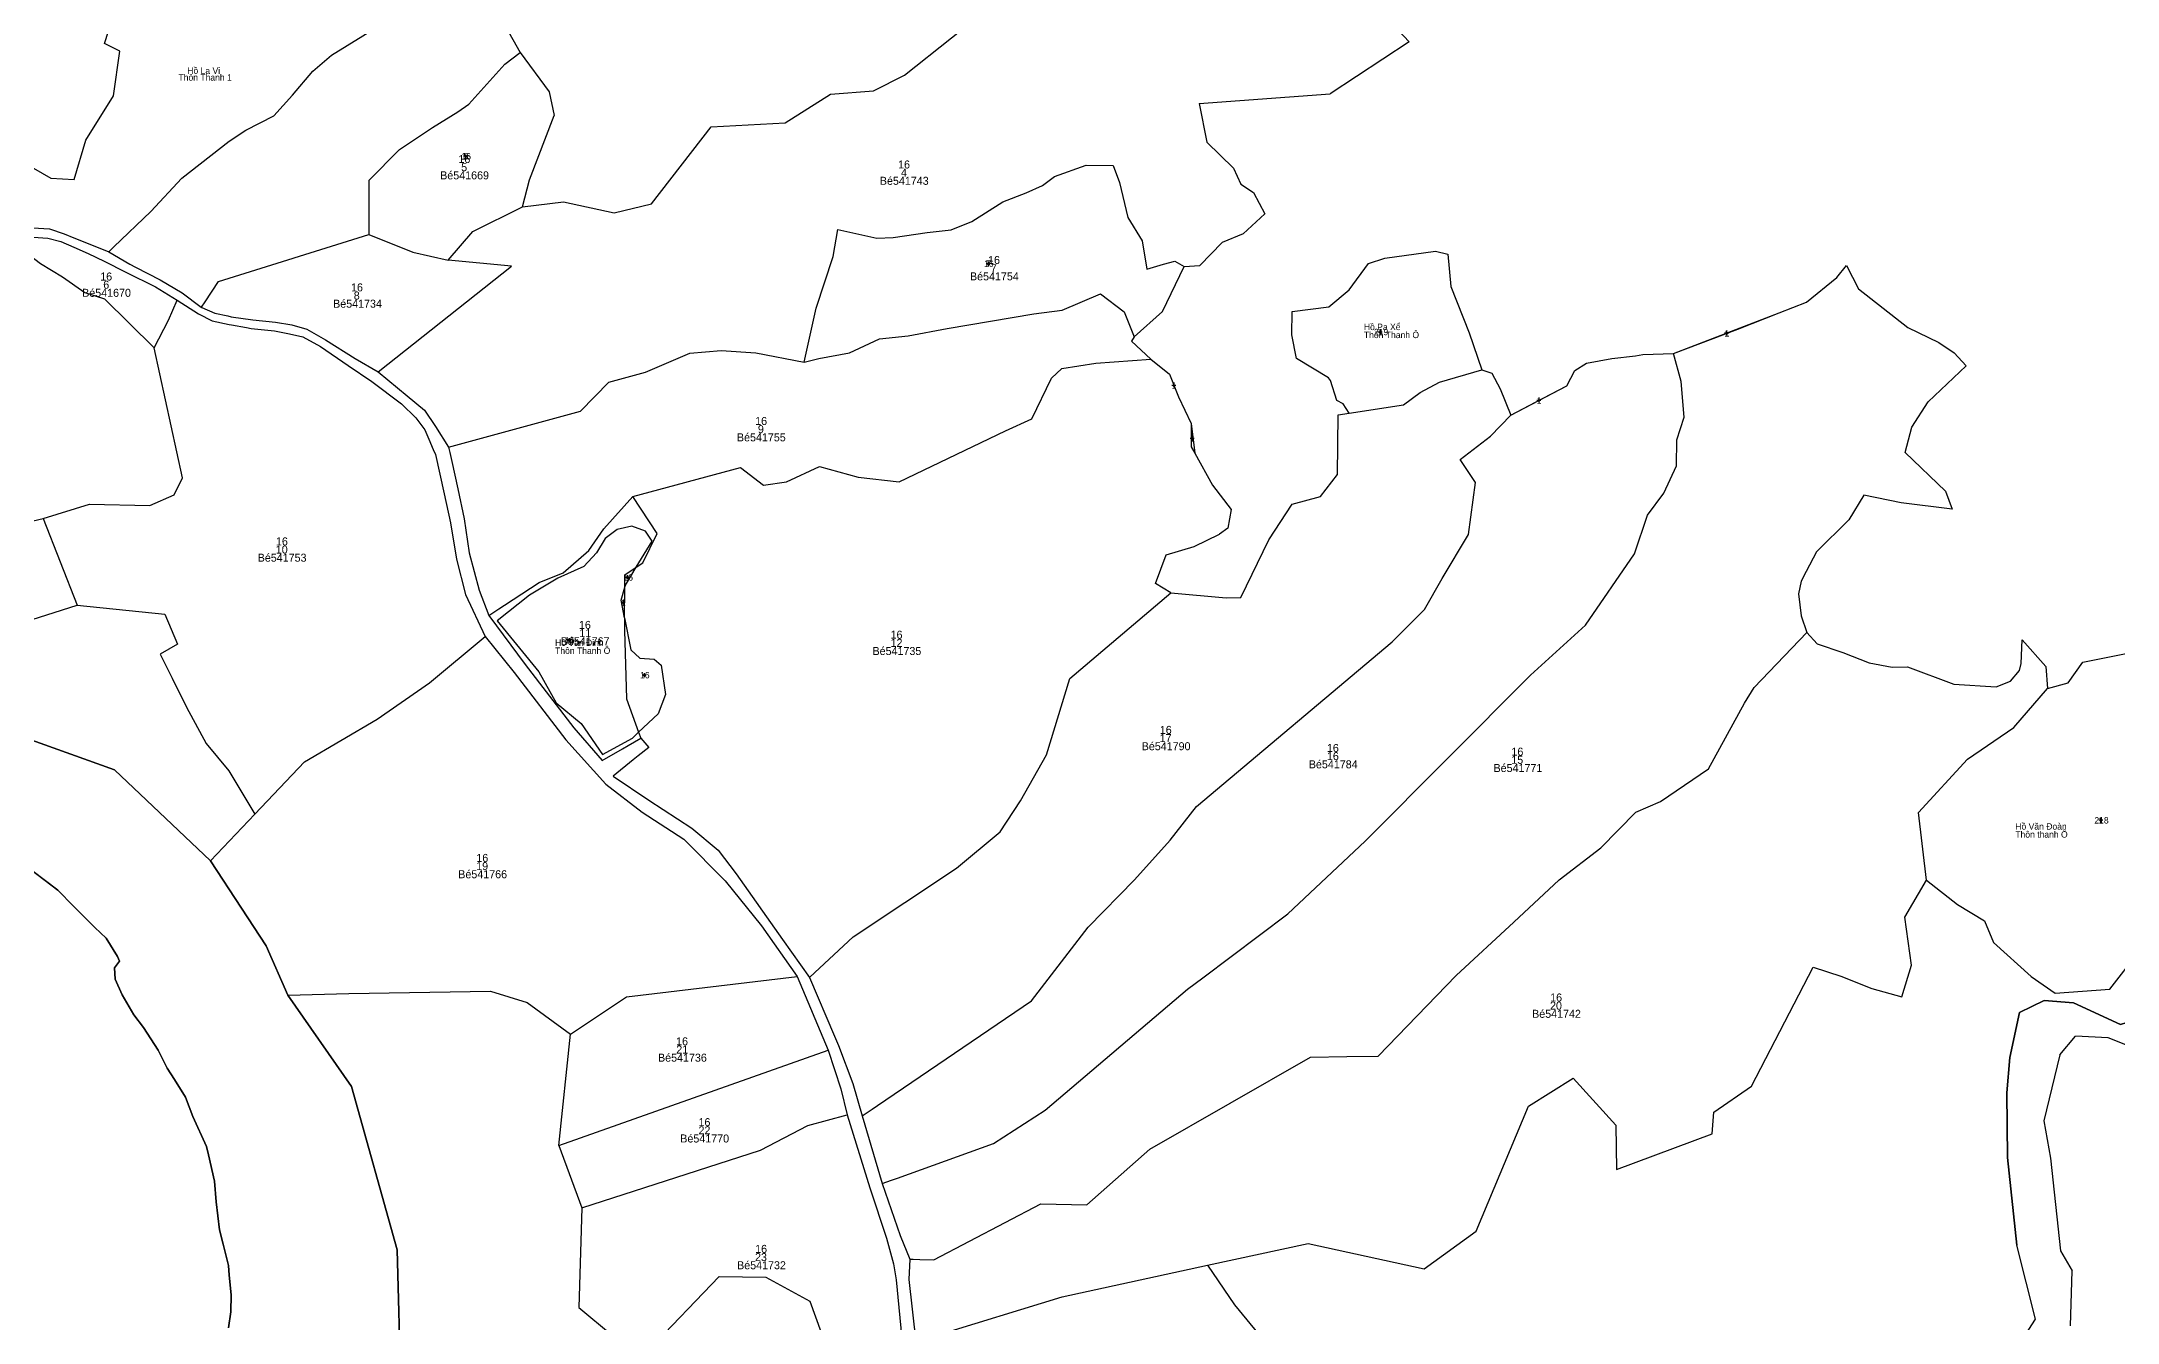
# Model space of a CAD drawing. Extents: x 542152 to 549455, y 1817764 to 1827825.
# Drawn here: x 544980 to 546277, y 1822018 to 1822818 of the extents above; entities that cross this region are included whole.
import ezdxf

# ---------------------------------------------------------------- set-up
doc = ezdxf.new("R2010")
doc.units = 0
for name, color, linetype in [('Level 10', 7, 'Continuous'), ('Level 11', 7, 'Continuous'), ('Level 15', 7, 'Continuous'), ('Level 19', 7, 'Continuous'), ('Level 20', 7, 'Continuous'), ('Level 23', 7, 'Continuous'), ('Level 30', 7, 'Continuous'), ('Level 32', 7, 'Continuous'), ('Level 50', 7, 'Continuous')]:
    doc.layers.add(name, color=color, linetype=linetype)

msp = doc.modelspace()

# ---------------------------------------------------------------- linework, layer by layer
at = {"layer": 'Level 10'}
for p, q in [((545519, 1822797), (545577.8, 1822843.6)), ((545519, 1822797), (545577.8, 1822843.6)), ((545519, 1822797), (545577.8, 1822843.6)), ((545269.3, 1822803.8), (545278.8, 1822811)), ((545278.8, 1822811), (545296.9, 1822786.4)), ((545278.8, 1822811), (545296.9, 1822786.4)), ((545278.8, 1822811), (545296.9, 1822786.4)), ((545499.7, 1822787.2), (545519, 1822797)), ((545296.9, 1822786.4), (545300.2, 1822771.8)), ((545472.8, 1822785.1), (545499.7, 1822787.2)), ((545284.6, 1822731.6), (545300.2, 1822771.8)), ((545284.6, 1822731.6), (545300.2, 1822771.8)), ((545284.6, 1822731.6), (545300.2, 1822771.8)), ((545184.4, 1822731.1), (545184.4, 1822697.4)), ((545280.4, 1822714.7), (545284.6, 1822731.6)), ((545280.4, 1822714.7), (545284.6, 1822731.6)), ((545280.4, 1822714.7), (545284.6, 1822731.6)), ((545612.7, 1822733.5), (545632.5, 1822740.6)), ((545649.4, 1822740.5), (545653.3, 1822729.9)), ((545548.1, 1822700.2), (545561, 1822705.5)), ((545658.5, 1822707.9), (545667.5, 1822693.3)), ((545474.4, 1822683.6), (545477.4, 1822700.4)), ((545501.7, 1822695), (545511.9, 1822695.5)), ((545211.8, 1822686.3), (545233.9, 1822681.4)), ((545670.3, 1822675.7), (545680.9, 1822678.8)), ((545687.8, 1822680.6), (545693.8, 1822677.3)), ((545599.9, 1822647.8), (545617.4, 1822650.1)), ((545656.3, 1822649.1), (545662.5, 1822633.5)), ((545662.5, 1822633.5), (545680.2, 1822649.2)), ((545999.5, 1822622.9), (546065.4, 1822648.3)), ((545853.2, 1822605), (545879.7, 1822612.7)), ((545853.2, 1822605), (545879.7, 1822612.7)), ((545853.2, 1822605), (545879.7, 1822612.7)), ((545684.5, 1822610), (545690.1, 1822595.9)), ((545796.9, 1822585.7), (545830.7, 1822591)), ((545796.9, 1822585.7), (545830.7, 1822591)), ((545796.9, 1822585.7), (545830.7, 1822591)), ((545698, 1822579.2), (545700.4, 1822560.7)), ((545698, 1822579.2), (545698.1, 1822564.7)), ((545344.1, 1822457.8), (545344.3, 1822476.9))]:
    msp.add_line(p, q, dxfattribs=at)
for points in [[(545259.4, 1822842.3), (545267.1, 1822832.1), (545278.8, 1822811)], [(545360.9, 1822716.6), (545398.1, 1822764.6), (545444.5, 1822767.2), (545472.8, 1822785.1)], [(545224, 1822764.2), (545240, 1822774), (545246.8, 1822778.8)], [(545280.4, 1822714.7), (545305.9, 1822717.7), (545337.7, 1822710.9), (545360.9, 1822716.6)], [(545280.4, 1822714.7), (545305.9, 1822717.7), (545337.7, 1822710.9), (545360.9, 1822716.6)], [(545280.4, 1822714.7), (545305.9, 1822717.7), (545337.7, 1822710.9), (545360.9, 1822716.6)], [(545233.9, 1822681.4), (545249.2, 1822699.2), (545280.4, 1822714.7)], [(545796.9, 1822585.7), (545793, 1822591.5), (545789.2, 1822593.7), (545785.2, 1822606.2), (545783.8, 1822607.8), (545763.9, 1822619.8), (545761, 1822634.6), (545761.2, 1822649.2), (545784, 1822652.1), (545796.8, 1822662.8), (545808.8, 1822679.3), (545819, 1822682.6), (545850.8, 1822687), (545858.4, 1822685.1), (545860.4, 1822664.8), (545871.7, 1822635.8), (545879.7, 1822612.7)], [(545796.9, 1822585.7), (545793, 1822591.5), (545789.2, 1822593.7), (545785.2, 1822606.2), (545783.8, 1822607.8), (545763.9, 1822619.8), (545761, 1822634.6), (545761.2, 1822649.2), (545784, 1822652.1), (545796.8, 1822662.8), (545808.8, 1822679.3), (545819, 1822682.6), (545850.8, 1822687), (545858.4, 1822685.1), (545860.4, 1822664.8), (545871.7, 1822635.8), (545879.7, 1822612.7)], [(545796.9, 1822585.7), (545793, 1822591.5), (545789.2, 1822593.7), (545785.2, 1822606.2), (545783.8, 1822607.8), (545763.9, 1822619.8), (545761, 1822634.6), (545761.2, 1822649.2), (545784, 1822652.1), (545796.8, 1822662.8), (545808.8, 1822679.3), (545819, 1822682.6), (545850.8, 1822687), (545858.4, 1822685.1), (545860.4, 1822664.8), (545871.7, 1822635.8), (545879.7, 1822612.7)], [(545484.7, 1822623.5), (545503.4, 1822632.1), (545521.2, 1822634), (545545.7, 1822638.7)], [(545999.5, 1822622.9), (546039.6, 1822638.2), (546065.4, 1822648.3)], [(545684.5, 1822610), (545689.3, 1822598), (545690.1, 1822595.9)], [(545830.7, 1822591), (545841.1, 1822598.6), (545853.2, 1822605)], [(545830.7, 1822591), (545841.1, 1822598.6), (545853.2, 1822605)], [(545830.7, 1822591), (545841.1, 1822598.6), (545853.2, 1822605)], [(545351.4, 1822489.4), (545361.3, 1822505.8), (545357.2, 1822511.9), (545348.6, 1822515.1), (545339.5, 1822513.1), (545331.9, 1822507.3), (545326.6, 1822498.5), (545318.7, 1822489.9), (545302.4, 1822482.7), (545284.8, 1822471.9), (545264.6, 1822456), (545290.6, 1822424), (545301.3, 1822404.8), (545317, 1822391.8), (545330.4, 1822372.5), (545349.1, 1822382.7), (545352.9, 1822386.3)], [(545351.4, 1822489.4), (545361.3, 1822505.8), (545357.2, 1822511.9), (545348.6, 1822515.1), (545339.5, 1822513.1), (545331.9, 1822507.3), (545326.6, 1822498.5), (545318.7, 1822489.9), (545302.4, 1822482.7), (545284.8, 1822471.9), (545264.6, 1822456), (545290.6, 1822424), (545301.3, 1822404.8), (545317, 1822391.8), (545330.4, 1822372.5), (545349.1, 1822382.7), (545352.9, 1822386.3)], [(545351.4, 1822489.4), (545361.3, 1822505.8), (545357.2, 1822511.9), (545348.6, 1822515.1), (545339.5, 1822513.1), (545331.9, 1822507.3), (545326.6, 1822498.5), (545318.7, 1822489.9), (545302.4, 1822482.7), (545284.8, 1822471.9), (545264.6, 1822456), (545290.6, 1822424), (545301.3, 1822404.8), (545317, 1822391.8), (545330.4, 1822372.5), (545349.1, 1822382.7), (545352.9, 1822386.3)], [(545344.3, 1822476.9), (545344.3, 1822484.6), (545351.4, 1822489.4)], [(545344.3, 1822476.9), (545344.7, 1822478.2), (545351.4, 1822489.4)], [(545344.3, 1822476.9), (545344.3, 1822484.6), (545351.4, 1822489.4)], [(545344.3, 1822476.9), (545344.3, 1822484.6), (545351.4, 1822489.4)], [(545344.1, 1822457.8), (545341.9, 1822468.9), (545344.3, 1822476.9)], [(545344.1, 1822457.8), (545341.9, 1822468.9), (545344.3, 1822476.9)], [(545344.1, 1822457.8), (545341.9, 1822468.9), (545344.3, 1822476.9)], [(545344.1, 1822457.8), (545348.1, 1822437.9), (545353.7, 1822432.7), (545362.5, 1822432.1), (545366.9, 1822428.2), (545369.7, 1822409.9), (545365.1, 1822397.8), (545352.9, 1822386.3)], [(545344.1, 1822457.8), (545344.1, 1822450), (545345.4, 1822407.2), (545352.9, 1822386.3)], [(545344.1, 1822457.8), (545344.1, 1822450), (545345.4, 1822407.2), (545352.9, 1822386.3)], [(545344.1, 1822457.8), (545344.1, 1822450), (545345.4, 1822407.2), (545352.9, 1822386.3)], [(546233.2, 1822413.6), (546246, 1822417.3), (546255.1, 1822430.1), (546302, 1822439.4), (546331.4, 1822430.5), (546352, 1822421.3), (546404.5, 1822374.6), (546408.2, 1822354.3)], [(546233.2, 1822413.6), (546246, 1822417.3), (546255.1, 1822430.1), (546302, 1822439.4), (546331.4, 1822430.5), (546352, 1822421.3), (546404.5, 1822374.6), (546408.2, 1822354.3)], [(546233.2, 1822413.6), (546246, 1822417.3), (546255.1, 1822430.1), (546302, 1822439.4), (546331.4, 1822430.5), (546352, 1822421.3), (546404.5, 1822374.6), (546408.2, 1822354.3)], [(546157.5, 1822294), (546152.5, 1822336.2), (546183.2, 1822369.5), (546212, 1822389.4), (546233.2, 1822413.6)], [(546157.5, 1822294), (546152.5, 1822336.2), (546183.2, 1822369.5), (546212, 1822389.4), (546233.2, 1822413.6)], [(546157.5, 1822294), (546152.5, 1822336.2), (546183.2, 1822369.5), (546212, 1822389.4), (546233.2, 1822413.6)], [(546157.5, 1822294), (546176.8, 1822278.6), (546193.8, 1822268.4), (546199.4, 1822255), (546223, 1822233.8), (546238, 1822223.2), (546272, 1822225.7), (546290.1, 1822249.1)], [(546157.5, 1822294), (546176.8, 1822278.6), (546193.8, 1822268.4), (546199.4, 1822255), (546223, 1822233.8), (546238, 1822223.2), (546272, 1822225.7), (546290.1, 1822249.1)], [(546157.5, 1822294), (546176.8, 1822278.6), (546193.8, 1822268.4), (546199.4, 1822255), (546223, 1822233.8), (546238, 1822223.2), (546272, 1822225.7), (546290.1, 1822249.1)]]:
    msp.add_lwpolyline(points, dxfattribs=at)
at = {"layer": 'Level 11'}
for p, q in [((545244.2, 1822746.2), (545243.5, 1822746.2)), ((545244.8, 1822746.8), (545244.2, 1822746.2)), ((545244.2, 1822746.2), (545244.8, 1822745.6)), ((545244.8, 1822747.4), (545244.8, 1822746.8)), ((545245.4, 1822746.2), (545244.8, 1822746.8)), ((545244.8, 1822745.6), (545245.4, 1822746.2)), ((545244.8, 1822745.6), (545244.8, 1822744.9)), ((545246, 1822746.2), (545245.4, 1822746.2)), ((545570.7, 1822679.1), (545570.1, 1822679.1)), ((545571.3, 1822679.7), (545570.7, 1822679.1)), ((545570.7, 1822679.1), (545571.3, 1822678.4)), ((545571.3, 1822680.3), (545571.3, 1822679.7)), ((545572, 1822679.1), (545571.3, 1822679.7)), ((545571.3, 1822678.4), (545572, 1822679.1)), ((545571.3, 1822678.4), (545571.3, 1822677.8)), ((545572.6, 1822679.1), (545572, 1822679.1)), ((545815.6, 1822636.4), (545815, 1822636.4)), ((545816.2, 1822637), (545815.6, 1822636.4)), ((545815.6, 1822636.4), (545816.2, 1822635.7)), ((545816.2, 1822637.6), (545816.2, 1822637)), ((545816.9, 1822636.4), (545816.2, 1822637)), ((545816.2, 1822635.7), (545816.9, 1822636.4)), ((545816.2, 1822635.7), (545816.2, 1822635.1)), ((545817.5, 1822636.4), (545816.9, 1822636.4)), ((546032, 1822635.6), (546031.4, 1822635.6)), ((546032.6, 1822636.3), (546032, 1822635.6)), ((546032, 1822635.6), (546032.6, 1822635)), ((546032.6, 1822636.9), (546032.6, 1822636.3)), ((546033.3, 1822635.6), (546032.6, 1822636.3)), ((546032.6, 1822635), (546033.3, 1822635.6)), ((546032.6, 1822635), (546032.6, 1822634.4)), ((546033.9, 1822635.6), (546033.3, 1822635.6)), ((545686.7, 1822603), (545686, 1822603)), ((545687.3, 1822603.6), (545686.7, 1822603)), ((545686.7, 1822603), (545687.3, 1822602.4)), ((545687.3, 1822604.2), (545687.3, 1822603.6)), ((545687.9, 1822603), (545687.3, 1822603.6)), ((545687.3, 1822602.4), (545687.9, 1822603)), ((545687.3, 1822602.4), (545687.3, 1822601.7)), ((545688.5, 1822603), (545687.9, 1822603)), ((545914.7, 1822593.7), (545914.1, 1822593.7)), ((545915.3, 1822594.3), (545914.7, 1822593.7)), ((545914.7, 1822593.7), (545915.3, 1822593)), ((545915.3, 1822594.9), (545915.3, 1822594.3)), ((545915.9, 1822593.7), (545915.3, 1822594.3)), ((545915.3, 1822593), (545915.9, 1822593.7)), ((545915.3, 1822593), (545915.3, 1822592.4)), ((545916.6, 1822593.7), (545915.9, 1822593.7)), ((545698, 1822569.9), (545697.4, 1822569.9)), ((545698.6, 1822570.5), (545698, 1822569.9)), ((545698, 1822569.9), (545698.6, 1822569.3)), ((545698.6, 1822571.2), (545698.6, 1822570.5)), ((545699.3, 1822569.9), (545698.6, 1822570.5)), ((545698.6, 1822569.3), (545699.3, 1822569.9)), ((545698.6, 1822569.3), (545698.6, 1822568.7)), ((545699.9, 1822569.9), (545699.3, 1822569.9)), ((545345.4, 1822483.1), (545344.7, 1822483.1)), ((545346, 1822483.8), (545345.4, 1822483.1)), ((545345.4, 1822483.1), (545346, 1822482.5)), ((545346, 1822484.4), (545346, 1822483.8)), ((545346.6, 1822483.1), (545346, 1822483.8)), ((545346, 1822482.5), (545346.6, 1822483.1)), ((545346, 1822482.5), (545346, 1822481.9)), ((545347.2, 1822483.1), (545346.6, 1822483.1)), ((545342.6, 1822467.3), (545342, 1822467.3)), ((545343.2, 1822467.9), (545342.6, 1822467.3)), ((545342.6, 1822467.3), (545343.2, 1822466.7)), ((545343.2, 1822468.6), (545343.2, 1822467.9)), ((545343.8, 1822467.3), (545343.2, 1822467.9)), ((545343.2, 1822466.7), (545343.8, 1822467.3)), ((545343.2, 1822466.7), (545343.2, 1822466.1)), ((545344.5, 1822467.3), (545343.8, 1822467.3)), ((545308.7, 1822443.8), (545308.1, 1822443.8)), ((545309.4, 1822444.5), (545308.7, 1822443.8)), ((545308.7, 1822443.8), (545309.4, 1822443.2)), ((545309.4, 1822445.1), (545309.4, 1822444.5)), ((545310, 1822443.8), (545309.4, 1822444.5)), ((545309.4, 1822443.2), (545310, 1822443.8)), ((545310.6, 1822443.8), (545310, 1822443.8)), ((545309.4, 1822443.2), (545309.4, 1822442.6)), ((545355.8, 1822422), (545355.1, 1822422)), ((545356.4, 1822422.6), (545355.8, 1822422)), ((545355.8, 1822422), (545356.4, 1822421.4)), ((545356.4, 1822423.3), (545356.4, 1822422.6)), ((545357, 1822422), (545356.4, 1822422.6)), ((545356.4, 1822421.4), (545357, 1822422)), ((545356.4, 1822421.4), (545356.4, 1822420.8)), ((545357.6, 1822422), (545357, 1822422)), ((546265.7, 1822331.3), (546265.1, 1822331.3)), ((546266.3, 1822331.9), (546265.7, 1822331.3)), ((546265.7, 1822331.3), (546266.3, 1822330.7)), ((546266.3, 1822332.5), (546266.3, 1822331.9)), ((546267, 1822331.3), (546266.3, 1822331.9)), ((546266.3, 1822330.7), (546267, 1822331.3)), ((546266.3, 1822330.7), (546266.3, 1822330)), ((546267.6, 1822331.3), (546267, 1822331.3))]:
    msp.add_line(p, q, dxfattribs=at)
for centre in [(545244.8, 1822746.2), (545571.3, 1822679.1), (545816.2, 1822636.4), (546032.6, 1822635.6), (545687.3, 1822603), (545915.3, 1822593.7), (545698.6, 1822569.9), (545346, 1822483.1), (545343.2, 1822467.3), (545309.4, 1822443.8), (545356.4, 1822422), (546266.3, 1822331.3)]:
    msp.add_circle(centre, 0.15, dxfattribs=at)
at = {"layer": 'Level 23'}
for p, q in [((545451.9, 1822233.8), (545471.4, 1822187.7)), ((545492.5, 1822146.6), (545505.1, 1822104.4))]:
    msp.add_line(p, q, dxfattribs=at)
for points in [[(544945.3, 1822697), (544950.1, 1822697.3), (544959.6, 1822699.1), (544974.4, 1822701.5), (544984.9, 1822700.9), (544993.9, 1822697.7), (545000, 1822695.2), (545013.1, 1822690), (545021.9, 1822686.5)], [(544959.8, 1822694), (544974.6, 1822695.7), (544983.8, 1822695.1), (544991.8, 1822693), (545000, 1822689.4), (545008.9, 1822685.4), (545018.9, 1822680.6), (545032.5, 1822673.8), (545051.1, 1822664.7), (545064.5, 1822656.4)], [(545021.9, 1822686.5), (545035.1, 1822678.8), (545038.6, 1822677), (545053.9, 1822669.1), (545067.6, 1822660.9), (545079.6, 1822652), (545079.8, 1822651.8)], [(545064.5, 1822656.4), (545077.9, 1822647.8), (545086.5, 1822643.5), (545097.1, 1822641.2), (545098.5, 1822640.9), (545107.9, 1822639.2), (545110.8, 1822638.7), (545125.4, 1822637.1), (545134.8, 1822635.3), (545143, 1822633.4), (545154.1, 1822627.3), (545171.4, 1822615.5), (545186.1, 1822605.5), (545204.8, 1822591.5), (545213.6, 1822582.8), (545219.4, 1822575.3), (545221.9, 1822569.5), (545224.6, 1822563), (545225.9, 1822559.9), (545231.4, 1822535.4), (545235.3, 1822517.2), (545239.1, 1822494.5), (545244.7, 1822472.4), (545257.1, 1822446.1)], [(545079.8, 1822651.8), (545080, 1822651.8), (545088.2, 1822648.2), (545096.2, 1822646.5), (545098.3, 1822646), (545111.8, 1822644), (545126, 1822642.5), (545136.3, 1822640.8), (545145.5, 1822638.1), (545157.3, 1822631.5), (545175.8, 1822619.9), (545190.1, 1822611.5)], [(545190.1, 1822611.5), (545208.3, 1822596.6), (545219, 1822587.5), (545226, 1822577.4), (545234.2, 1822564.5)], [(545234.2, 1822564.5), (545235, 1822561.1), (545236.2, 1822555.6), (545240, 1822538.4), (545243.8, 1822519.6), (545247, 1822498.4), (545253.2, 1822475.2), (545259.3, 1822459.2)], [(545259.3, 1822459.2), (545281.9, 1822428.7), (545312.3, 1822389), (545330.2, 1822368.6), (545342.8, 1822375.9), (545346.3, 1822378), (545354.2, 1822382.6)], [(545257.1, 1822446.1), (545275.2, 1822423.6), (545307.4, 1822381.6), (545332.3, 1822353.9), (545355, 1822336.5), (545381.2, 1822319.5), (545407, 1822293.4), (545429.6, 1822265.3), (545451.9, 1822233.8)], [(545354.2, 1822382.6), (545359.3, 1822376.9), (545352.6, 1822371.5), (545349.5, 1822369), (545337, 1822358.8), (545359.3, 1822343.9), (545386.2, 1822326.5), (545402.5, 1822312.7), (545413.8, 1822297.8), (545442.8, 1822256.8), (545459.6, 1822233)], [(545459.6, 1822233), (545475.2, 1822196.5), (545477.7, 1822190.7), (545486.7, 1822166.8), (545492.5, 1822146.6)], [(545471.4, 1822187.7), (545479.2, 1822163.6), (545483.1, 1822147.3)], [(545483.1, 1822147.3), (545497.3, 1822101.7), (545507.8, 1822070.2), (545512.2, 1822054.2), (545513.7, 1822044.2), (545517.8, 1822003.2), (545518.1, 1822000), (545523.7, 1821950.9)], [(545505.1, 1822104.4), (545516.3, 1822071.9), (545522.3, 1822057.1)], [(545522.3, 1822057.1), (545521.8, 1822044.4), (545526, 1822005.5)]]:
    msp.add_lwpolyline(points, dxfattribs=at)
at = {"layer": 'Level 30'}
for p, q in [((545246.8, 1822778.8), (545269.3, 1822803.8)), ((545472.8, 1822785.1), (545499.7, 1822787.2)), ((545472.8, 1822785.1), (545499.7, 1822787.2)), ((545632.5, 1822740.6), (545649.4, 1822740.5)), ((545653.3, 1822729.9), (545658.5, 1822707.9)), ((545184.4, 1822697.4), (545211.8, 1822686.3)), ((545477.4, 1822700.4), (545501.7, 1822695)), ((545667.5, 1822693.3), (545670.3, 1822675.7)), ((545680.2, 1822649.2), (545693.8, 1822677.3)), ((545680.9, 1822678.8), (545687.8, 1822680.6)), ((546115.1, 1822663.4), (546145.8, 1822639.3)), ((545545.7, 1822638.7), (545599.9, 1822647.8)), ((546165.3, 1822629.8), (546174.8, 1822623.4)), ((545672.9, 1822619.5), (545684.5, 1822610)), ((545879.7, 1822612.7), (545885.9, 1822610.6)), ((545891.2, 1822600.9), (545897.8, 1822584.5)), ((546148.3, 1822577), (546158.6, 1822592.8)), ((545698.1, 1822564.7), (545700.4, 1822560.7)), ((544980.8, 1822519.9), (545002.1, 1822465.7)), ((545352.9, 1822386.3), (545354.2, 1822382.6)), ((545085.4, 1822306), (545113, 1822335.1)), ((545303, 1822128.1), (545310.4, 1822197.7)), ((545303, 1822128.1), (545471.4, 1822187.7)), ((545303, 1822128.1), (545317.4, 1822089.1))]:
    msp.add_line(p, q, dxfattribs=at)
for points in [[(544945.3, 1822697), (544945.3, 1822697.8), (544945.3, 1822701.9), (544945.2, 1822737.8), (544952.9, 1822751.2), (544985.7, 1822732.5), (545000.2, 1822731.7), (545007.5, 1822756.2), (545024.7, 1822783.9), (545028.7, 1822812), (545019.2, 1822816.7), (545021.7, 1822824.4), (545041.6, 1822838.1), (545064.4, 1822848.1), (545086.9, 1822863.8), (545095.7, 1822892.9), (545107.9, 1822926.1), (545131.1, 1822917.2), (545158.6, 1822914.1)], [(545021.9, 1822686.5), (545022.1, 1822686.7), (545025.1, 1822689.6), (545048.1, 1822711.8), (545067.4, 1822732.5), (545097.1, 1822755.7), (545107.5, 1822762.5), (545125, 1822771.5), (545136.7, 1822784.4), (545149.3, 1822799.3), (545161.1, 1822809.4), (545200.2, 1822833.5), (545211.4, 1822838), (545229.3, 1822843.2)], [(545259.4, 1822842.3), (545267.1, 1822832.1), (545278.8, 1822811)], [(545259.4, 1822842.3), (545267.1, 1822832.1), (545278.8, 1822811)], [(545813.6, 1822839.5), (545834.2, 1822817.7), (545785, 1822785.3)], [(545703, 1822779.1), (545707.8, 1822755.1), (545724.5, 1822738.7), (545729.1, 1822728.8), (545737.1, 1822723.6), (545744.1, 1822710.3), (545730.6, 1822697.8), (545717.4, 1822692.4)], [(545184.4, 1822731.1), (545203.4, 1822750.4), (545224, 1822764.2)], [(545561, 1822705.5), (545580.4, 1822717.7), (545595, 1822723.4), (545605.2, 1822727.9), (545612.7, 1822733.5)], [(544959.8, 1822694), (544979.1, 1822679.3), (544992.9, 1822670.8), (545006.9, 1822661.2), (545019.2, 1822657.1), (545050.3, 1822626.5)], [(545079.8, 1822651.8), (545079.8, 1822651.9), (545082, 1822655.2), (545090.4, 1822667.9), (545184.4, 1822697.4)], [(545511.9, 1822695.5), (545533.1, 1822698.5), (545548.1, 1822700.2)], [(545190.1, 1822611.5), (545273.5, 1822677.6), (545233.9, 1822681.4)], [(545456.3, 1822617.5), (545463.8, 1822651.4), (545474.4, 1822683.6)], [(546065.4, 1822648.3), (546082.5, 1822655.1), (546101.4, 1822670.4)], [(545050.3, 1822626.5), (545059.2, 1822643.9), (545064.5, 1822656.4)], [(545617.4, 1822650.1), (545641.5, 1822660.3), (545656.3, 1822649.1)], [(544980.8, 1822519.9), (545009.9, 1822528.8), (545047.6, 1822528), (545062.8, 1822534.7), (545068, 1822545.3), (545050.3, 1822626.5)], [(545234.2, 1822564.5), (545316.5, 1822587), (545334.3, 1822605.1), (545357.1, 1822611.4), (545384.8, 1822623.2), (545404.5, 1822624.9), (545426.2, 1822623.5), (545456.3, 1822617.5)], [(545662.5, 1822633.5), (545660.9, 1822630.7), (545672.9, 1822619.5)], [(545349.2, 1822533.7), (545416.5, 1822551.7), (545430.9, 1822540.8), (545445.2, 1822542.7), (545465.8, 1822552.4), (545490, 1822545.7), (545515.6, 1822542.9), (545582, 1822574.6), (545598.6, 1822582.1), (545610.8, 1822607.6), (545617.2, 1822613.7), (545638.5, 1822616.9), (545672.9, 1822619.5)], [(545456.3, 1822617.5), (545465.4, 1822619.8), (545484.7, 1822623.5)], [(545505.1, 1822104.4), (545510.8, 1822106.4), (545514.6, 1822107.8), (545574.7, 1822129.3), (545606.9, 1822150.2), (545695.8, 1822225.7), (545705.3, 1822232.9), (545758.5, 1822272.9), (545806.9, 1822318.3), (545910, 1822422.1), (545944.4, 1822453.3), (545975, 1822497.8), (545983.1, 1822522), (545993.4, 1822535.8), (546001.3, 1822552.8), (546001.6, 1822569), (546006.1, 1822583.3), (546004.2, 1822605.4), (545999.5, 1822622.9)], [(545932.7, 1822602.8), (545937.9, 1822612.4), (545945.1, 1822616.9)], [(545960.9, 1822619.9), (545975.6, 1822621.6), (545980.3, 1822622.3), (545999.5, 1822622.9)], [(545897.8, 1822584.5), (545913.3, 1822592.6), (545932.7, 1822602.8)], [(545492.5, 1822146.6), (545498.7, 1822150.8), (545502.2, 1822153.2), (545598.4, 1822218.5), (545633.8, 1822264.5), (545662.6, 1822294.2), (545685, 1822318.8), (545701.4, 1822340), (545823.6, 1822442.9), (545843.9, 1822463), (545854.9, 1822482.5), (545871.4, 1822509.9), (545875.7, 1822542.3), (545866.2, 1822556.8), (545885.1, 1822571.3), (545897.8, 1822584.5)], [(545700.4, 1822560.7), (545711.5, 1822540.7), (545723.1, 1822525.6), (545721.1, 1822513.8), (545715.8, 1822510.2)], [(546144.2, 1822561.2), (546169.4, 1822537), (546173.5, 1822525.8), (546141.7, 1822529.6), (546118.3, 1822534.5), (546109, 1822519), (546088.8, 1822499), (546082.3, 1822486.8), (546079.3, 1822480.8), (546077.6, 1822472.8), (546079.3, 1822459.1), (546082.8, 1822448.6)], [(544770, 1822556.1), (544782, 1822523.2), (544790.3, 1822514.1), (544803.3, 1822512.5), (544823.7, 1822506.2), (544831.4, 1822502), (544831.8, 1822497.6), (544829.1, 1822488.9), (544857.3, 1822485.2), (544896.6, 1822493.9), (544927.2, 1822507.4), (544980.8, 1822519.9)], [(545259.3, 1822459.2), (545265.6, 1822463.4), (545269.1, 1822465.7), (545290.8, 1822479.9), (545305.8, 1822485.9), (545321.7, 1822499.9), (545331.2, 1822513.5), (545349.2, 1822533.7)], [(545351.4, 1822489.4), (545355.6, 1822492.2), (545364.5, 1822510.6), (545349.2, 1822533.7)], [(545719.9, 1822470.3), (545729.2, 1822470.6), (545746.6, 1822506.6), (545761.2, 1822528.8)], [(545685.3, 1822473.4), (545675.9, 1822479.2), (545682.4, 1822497.2), (545700, 1822502.4)], [(545459.6, 1822233), (545459.9, 1822233.3), (545486.9, 1822258.4), (545551.5, 1822301.4), (545578.7, 1822324.1), (545591.4, 1822343.4), (545607.8, 1822372.3), (545622.3, 1822419.9), (545685.3, 1822473.4)], [(544905, 1822405.9), (544921.5, 1822440.1), (545002.1, 1822465.7)], [(545002.1, 1822465.7), (545056.8, 1822460.1), (545064.8, 1822441.3), (545054, 1822435.2), (545061.4, 1822420.1), (545070.4, 1822401.9), (545082.6, 1822379.3), (545096.8, 1822362.3), (545113, 1822335.1)], [(545113, 1822335.1), (545144.2, 1822367.9), (545189.5, 1822394.5), (545222.3, 1822417.2), (545257.1, 1822446.1)], [(545522.3, 1822057.1), (545524.4, 1822057), (545528.6, 1822056.9), (545537.4, 1822056.6), (545604.2, 1822091.7), (545633, 1822091.1), (545672.3, 1822125.8), (545772.7, 1822183.4), (545795.4, 1822183.7), (545815, 1822183.9), (545863.6, 1822234.4), (545899.7, 1822267.6), (545928.1, 1822294.1), (545954.1, 1822314.2), (545976, 1822336.5), (545991.3, 1822343), (546021.4, 1822363.5), (546043.9, 1822404.6), (546049.8, 1822414.2), (546082.8, 1822448.6)], [(546082.8, 1822448.6), (546089.3, 1822441.6), (546105.3, 1822436.1), (546121.6, 1822429.7), (546136.1, 1822426.9), (546145.6, 1822427.3), (546174.5, 1822416.4), (546201.1, 1822414.7), (546210, 1822418.3), (546215.6, 1822424.9), (546216.6, 1822429.2), (546217.2, 1822444.1), (546232.1, 1822427.4), (546233.2, 1822413.6)], [(545708.3, 1822053.4), (545771.2, 1822066.9), (545843.7, 1822051.1), (545876.1, 1822074.5), (545908.8, 1822152.7), (545936.8, 1822170.1), (545963.4, 1822140.8), (545963.9, 1822113.2), (546023.5, 1822135.4), (546024.6, 1822148.9), (546048.2, 1822165.2), (546086.7, 1822239.6), (546104, 1822234), (546123.4, 1822226.2), (546142.2, 1822221.1), (546148.2, 1822240.8), (546143.9, 1822270.7), (546157.5, 1822294)], [(545133.7, 1822222.1), (545171.8, 1822223.1), (545260.4, 1822224.5), (545283.2, 1822217.4), (545310.4, 1822197.7)], [(545310.4, 1822197.7), (545345.4, 1822221), (545451.9, 1822233.8)], [(545317.4, 1822089.1), (545429.1, 1822125.1), (545458.5, 1822140.7), (545483.1, 1822147.3)], [(545317.4, 1822089.1), (545315.6, 1822026.8), (545336.5, 1822009.3), (545359.3, 1822000.4), (545403.2, 1822046.3), (545432.3, 1822045.8), (545459.9, 1822030.9), (545489.8, 1821947.9)], [(545526, 1822005.5), (545533.3, 1822007.7), (545537.4, 1822009), (545617.4, 1822033.6), (545708.3, 1822053.4)], [(545708.3, 1822053.4), (545725.2, 1822028.6), (545759.8, 1821986.5)]]:
    msp.add_lwpolyline(points, dxfattribs=at)
at = {"layer": 'Level 32'}
for p, q in [((546215.6, 1822211.3), (546209.5, 1822183)), ((546240.9, 1822184.7), (546250.6, 1822196.5)), ((546271, 1822195.3), (546250.6, 1822196.5)), ((546347.8, 1822165), (546271, 1822195.3)), ((546209.5, 1822183), (546207.8, 1822161)), ((546207.8, 1822161), (546208.2, 1822120.6)), ((546208.2, 1822120.6), (546213.9, 1822065.8)), ((546234.9, 1822120.1), (546241.3, 1822062.4)), ((546225.7, 1822019.7), (546213.9, 1822065.8)), ((546241.3, 1822062.4), (546248.6, 1822049.9)), ((546247.4, 1822015.4), (546248.6, 1822049.9)), ((546209.8, 1821995.1), (546225.7, 1822019.7))]:
    msp.add_line(p, q, dxfattribs=at)
for points in [[(544905, 1822405.9), (545025.5, 1822362.8), (545085.4, 1822306), (545120.2, 1822252.8), (545133.7, 1822222.1), (545173.4, 1822164.9), (545200, 1822070.2)], [(545085.4, 1822306), (545025.5, 1822362.8), (544905, 1822405.9)], [(545089.4, 1822300), (545085.4, 1822306), (545025.5, 1822362.8), (544921.4, 1822400)], [(545085.4, 1822306), (545120.2, 1822252.8), (545133.7, 1822222.1)], [(544973.3, 1822300.4), (544990.1, 1822287.6), (544999.8, 1822277.6), (545013.2, 1822264.3), (545020.2, 1822257.6), (545027.4, 1822246.3), (545028.6, 1822243.2), (545025.4, 1822239.2), (545025.9, 1822232), (545030.2, 1822222.3), (545037.6, 1822209.7), (545043.6, 1822201.9), (545052.8, 1822187.7), (545058.3, 1822176.4), (545063, 1822169.3), (545069.7, 1822158.4), (545074.4, 1822146.2), (545082.9, 1822127.4), (545084.1, 1822122.2), (545087.9, 1822105.9), (545089, 1822093), (545091.1, 1822075.5), (545093.4, 1822066.4), (545096.7, 1822053.1), (545097.1, 1822047.2), (545098.4, 1822034.8), (545098.2, 1822024.2), (545096.7, 1822014.1)], [(544973.3, 1822300.4), (544990.1, 1822287.6), (544999.8, 1822277.6), (545013.2, 1822264.3), (545020.2, 1822257.6), (545027.4, 1822246.3), (545028.6, 1822243.2), (545025.4, 1822239.2), (545025.9, 1822232), (545030.2, 1822222.3), (545037.6, 1822209.7), (545043.6, 1822201.9), (545052.8, 1822187.7), (545058.3, 1822176.4), (545063, 1822169.3), (545069.7, 1822158.4), (545074.4, 1822146.2), (545082.9, 1822127.4), (545084.1, 1822122.2), (545087.9, 1822105.9), (545089, 1822093), (545091.1, 1822075.5), (545093.4, 1822066.4), (545096.7, 1822053.1), (545097.1, 1822047.2), (545098.4, 1822034.8), (545098.2, 1822024.2), (545096.7, 1822014.1)], [(545096.7, 1822014.1), (545098.2, 1822024.2), (545098.4, 1822034.8), (545097.1, 1822047.2), (545096.7, 1822053.1), (545093.4, 1822066.4), (545091.1, 1822075.5), (545089, 1822093), (545087.9, 1822105.9), (545084.1, 1822122.2), (545082.9, 1822127.4), (545074.4, 1822146.2), (545069.7, 1822158.4), (545063, 1822169.3), (545058.3, 1822176.4), (545052.8, 1822187.7), (545043.6, 1822201.9), (545037.6, 1822209.7), (545030.2, 1822222.3), (545025.9, 1822232), (545025.4, 1822239.2), (545028.6, 1822243.2), (545027.4, 1822246.3), (545020.2, 1822257.6), (545013.2, 1822264.3), (544999.8, 1822277.6), (544990.1, 1822287.6), (544973.8, 1822300)], [(545133.7, 1822222.1), (545120.2, 1822252.8), (545089.4, 1822300)], [(546287.5, 1822240.3), (546290.5, 1822207.4), (546278.8, 1822203.7), (546249.4, 1822217.2), (546231.1, 1822218.8), (546215.6, 1822211.3)], [(545133.7, 1822222.1), (545173.4, 1822164.9), (545202, 1822062.9), (545206.7, 1821892.1), (545198.4, 1821864), (545195.9, 1821829.5), (545193.2, 1821800)], [(545179.3, 1821647.8), (545195.9, 1821829.5), (545198.4, 1821864), (545206.7, 1821892.1), (545202, 1822062.9), (545173.4, 1822164.9), (545133.7, 1822222.1)], [(546240.9, 1822184.7), (546230.9, 1822143.5), (546234.9, 1822120.1)]]:
    msp.add_lwpolyline(points, dxfattribs=at)
at = {"layer": 'Level 50'}
for p, q in [((545499.7, 1822787.2), (545519, 1822797)), ((545499.7, 1822787.2), (545519, 1822797)), ((545296.9, 1822786.4), (545300.2, 1822771.8)), ((545296.9, 1822786.4), (545300.2, 1822771.8)), ((545703, 1822779.1), (545785, 1822785.3)), ((546145.8, 1822639.3), (546165.3, 1822629.8)), ((545945.1, 1822616.9), (545960.9, 1822619.9)), ((545885.9, 1822610.6), (545891.2, 1822600.9)), ((545897.8, 1822584.5), (545932.7, 1822602.8)), ((545690.1, 1822595.9), (545698, 1822579.2)), ((546144.2, 1822561.2), (546148.3, 1822577)), ((545700, 1822502.4), (545715.8, 1822510.2)), ((545685.3, 1822473.4), (545719.9, 1822470.3))]:
    msp.add_line(p, q, dxfattribs=at)
for points in [[(545360.9, 1822716.6), (545398.1, 1822764.6), (545444.5, 1822767.2), (545472.8, 1822785.1)], [(545360.9, 1822716.6), (545398.1, 1822764.6), (545444.5, 1822767.2), (545472.8, 1822785.1)], [(545693.8, 1822677.3), (545703.5, 1822677.9), (545717.4, 1822692.4)], [(546101.4, 1822670.4), (546107.6, 1822677.9), (546115.1, 1822663.4)], [(546174.8, 1822623.4), (546182.3, 1822615.3), (546158.6, 1822592.8)], [(545761.2, 1822528.8), (545778.8, 1822533.7), (545789.5, 1822547.4), (545789.9, 1822584.6), (545796.9, 1822585.7)], [(546225.7, 1822019.7), (546213.9, 1822065.8), (546208.2, 1822120.6), (546207.8, 1822161), (546209.5, 1822183), (546215.6, 1822211.3), (546231.1, 1822218.8), (546249.4, 1822217.2), (546278.8, 1822203.7), (546290.5, 1822207.4), (546287.5, 1822240.3), (546290.1, 1822249.1)]]:
    msp.add_lwpolyline(points, dxfattribs=at)

# ---------------------------------------------------------------- texts
at = {"layer": 'Level 15'}
for s, p in [('Thôn Thanh 1', (545065.4, 1822793.5)), ('Hồ La Vi', (545070.9, 1822797.7)), ('Hồ Pa Xể', (545806, 1822637.6)), ('Thôn Thanh Ô', (545806, 1822632.6)), ('Hồ Văn Đinh', (545300.7, 1822440.3)), ('Thôn Thanh Ô', (545300.7, 1822435.3)), ('Hồ Văn Đoàn', (546213, 1822325.5)), ('Thôn thanh Ô', (546213, 1822320.5))]:
    msp.add_text(s, height=4, dxfattribs=at).set_placement(p)
at = {"layer": 'Level 19'}
for s, p in [('16', (545242.2, 1822744.2)), ('5', (545243.5, 1822744.2)), ('16', (545568.7, 1822677.1)), ('7', (545570.1, 1822677.1)), ('219', (545812.3, 1822634.4)), ('1', (545814.9, 1822634.4)), ('1', (546031.3, 1822633.6)), ('1', (545686, 1822601)), ('1', (545914, 1822591.7)), ('1', (545697.3, 1822567.9)), ('16', (545343.4, 1822481.1)), ('1', (545341.9, 1822465.3)), ('16', (545306.8, 1822441.8)), ('11', (545306.8, 1822441.8)), ('16', (545353.8, 1822420)), ('218', (546262.4, 1822329.3)), ('1', (546265, 1822329.3))]:
    msp.add_text(s, height=4, dxfattribs=at).set_placement(p)
at = {"layer": 'Level 20'}
for s, p in [('16', (545240.3, 1822742)), ('5', (545242, 1822736.9)), ('16', (545515, 1822738.6)), ('16', (545515, 1822738.6)), ('Bé541669', (545228.9, 1822731.8)), ('Bé541743', (545503.6, 1822728.4)), ('Bé541743', (545503.6, 1822728.4)), ('4', (545516.8, 1822733.5)), ('4', (545516.8, 1822733.5)), ('16', (545571.2, 1822678.9)), ('7', (545572.9, 1822673.8)), ('16', (545016.5, 1822668.6)), ('6', (545018.4, 1822663.5)), ('16', (545173.2, 1822661.8)), ('16', (545173.2, 1822661.8)), ('Bé541754', (545559.9, 1822668.7)), ('Bé541670', (545005.2, 1822658.4)), ('Bé541734', (545162, 1822651.6)), ('Bé541734', (545162, 1822651.6)), ('8', (545174.9, 1822656.7)), ('8', (545174.9, 1822656.7)), ('Bé541755', (545414.3, 1822568.1)), ('Bé541755', (545414.3, 1822568.1)), ('16', (545425.7, 1822578.3)), ('16', (545425.7, 1822578.3)), ('9', (545427.4, 1822573.2)), ('9', (545427.4, 1822573.2)), ('16', (545126.3, 1822503.1)), ('16', (545126.3, 1822503.1)), ('Bé541753', (545114.9, 1822492.9)), ('Bé541753', (545114.9, 1822492.9)), ('10', (545126.2, 1822498)), ('10', (545126.2, 1822498)), ('Bé541767', (545304.2, 1822440.7)), ('16', (545315.6, 1822450.9)), ('11', (545315.8, 1822445.8)), ('16', (545510.3, 1822444.8)), ('16', (545510.3, 1822444.8)), ('12', (545510.3, 1822439.7)), ('12', (545510.3, 1822439.7)), ('Bé541735', (545499, 1822434.6)), ('Bé541735', (545499, 1822434.6)), ('Bé541790', (545667.2, 1822375.1)), ('Bé541790', (545667.2, 1822375.1)), ('17', (545678.4, 1822380.2)), ('17', (545678.4, 1822380.2)), ('16', (545678.5, 1822385.3)), ('16', (545678.5, 1822385.3)), ('16', (545782.9, 1822374)), ('16', (545782.9, 1822374)), ('Bé541784', (545771.6, 1822363.8)), ('Bé541784', (545771.6, 1822363.8)), ('16', (545782.9, 1822368.9)), ('16', (545782.9, 1822368.9)), ('Bé541771', (545887, 1822361.5)), ('Bé541771', (545887, 1822361.5)), ('15', (545898.1, 1822366.6)), ('15', (545898.1, 1822366.6)), ('16', (545898.2, 1822371.7)), ('16', (545898.2, 1822371.7)), ('19', (545251.4, 1822300.2)), ('19', (545251.4, 1822300.2)), ('16', (545251.5, 1822305.3)), ('16', (545251.5, 1822305.3)), ('Bé541766', (545240.2, 1822295.1)), ('Bé541766', (545240.2, 1822295.1)), ('16', (545922.4, 1822218.1)), ('16', (545922.4, 1822218.1)), ('Bé541742', (545911.1, 1822207.9)), ('Bé541742', (545911.1, 1822207.9)), ('20', (545922.3, 1822213)), ('20', (545922.3, 1822213)), ('Bé541736', (545365, 1822180.5)), ('Bé541736', (545365, 1822180.5)), ('21', (545376.4, 1822185.6)), ('21', (545376.4, 1822185.6)), ('16', (545376.3, 1822190.7)), ('16', (545376.3, 1822190.7)), ('16', (545390.3, 1822140.2)), ('16', (545390.3, 1822140.2)), ('Bé541770', (545378.9, 1822130)), ('Bé541770', (545378.9, 1822130)), ('22', (545390.3, 1822135.1)), ('22', (545390.3, 1822135.1)), ('Bé541732', (545414.4, 1822050.8)), ('Bé541732', (545414.4, 1822050.8)), ('23', (545425.6, 1822055.9)), ('23', (545425.6, 1822055.9)), ('16', (545425.7, 1822061)), ('16', (545425.7, 1822061))]:
    msp.add_text(s, height=5, dxfattribs=at).set_placement(p)

doc.saveas('drawing.dxf')
